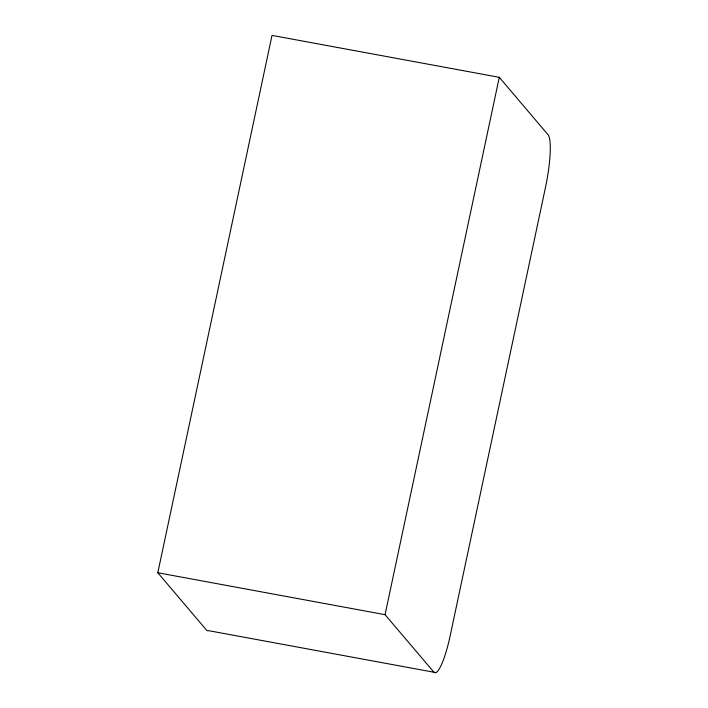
<?xml version="1.0" encoding="UTF-8"?>
<svg xmlns="http://www.w3.org/2000/svg" width="708" height="708" viewBox="0 0 708 708"><rect width="100%" height="100%" fill="white"/><g stroke="black" fill="none" stroke-linecap="round" stroke-linejoin="round"><path stroke-width="1.06" d="M157.804 572.745L272.014 35.4L499.282 77.322L547.992 134.662A46.268 8.425 -79.5 0 1 545.434 187.629L450.253 635.421A46.268 8.425 -79.5 0 1 433.774 672.007L385.064 614.677L157.804 572.745L206.515 630.085A46.268 8.425 -79.5 0 0 208.648 630.678L435.907 672.6M385.064 614.677L499.282 77.322"/></g></svg>
